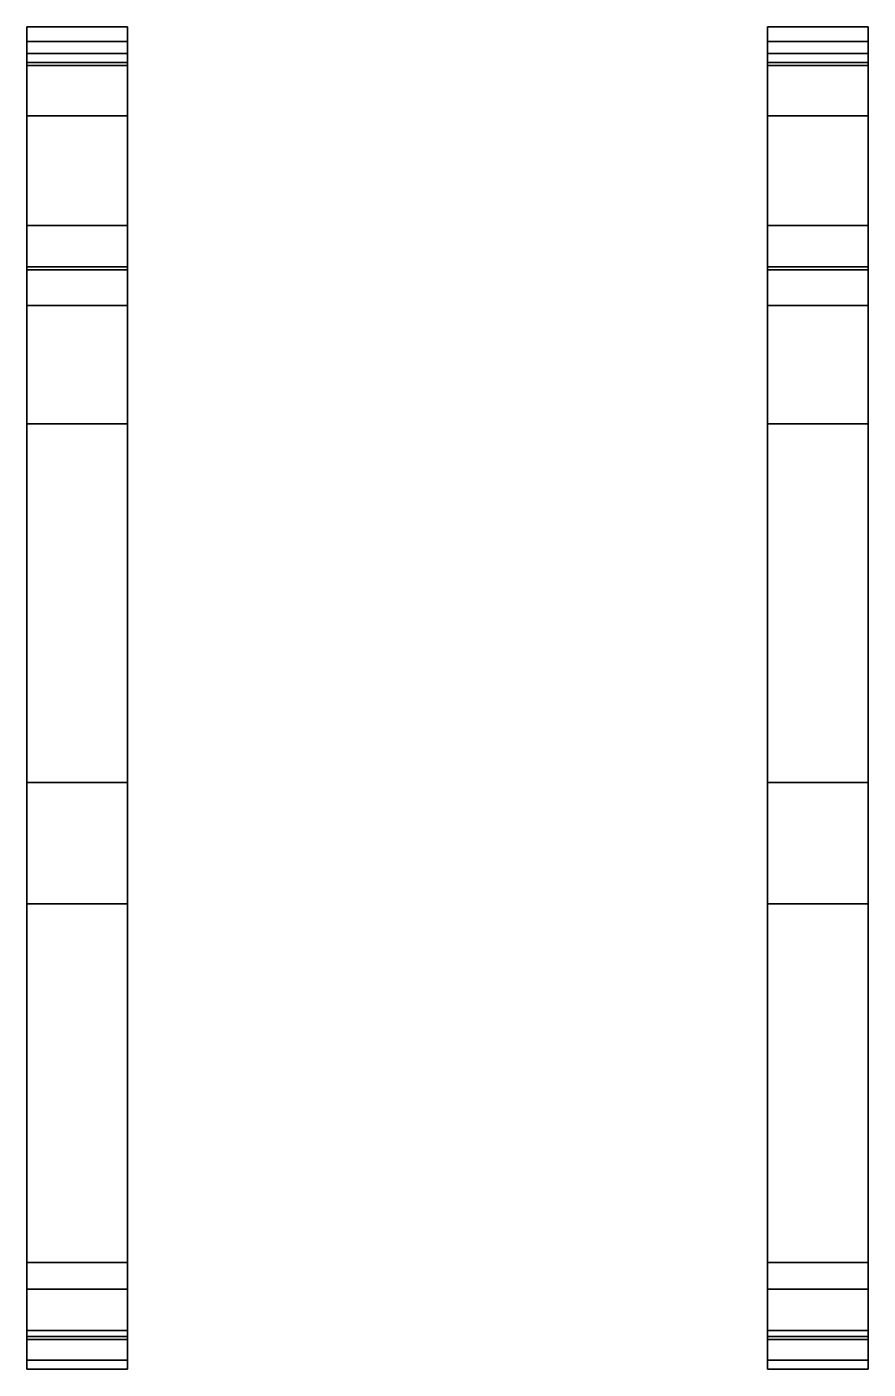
# Model space of a CAD drawing. Extents: x -1.42 to 1.42, y -2.3 to 2.23.
import ezdxf

# ---------------------------------------------------------------- set-up
doc = ezdxf.new("R2010")
doc.units = 0
doc.layers.add('TRACKS', color=3, linetype='CONTINUOUS')

msp = doc.modelspace()

# ---------------------------------------------------------------- linework, layer by layer
at = {"layer": 'TRACKS'}
for points in [[(-1.08, 2.14, 0.94), (-1.08, 2.23, 0.72), (-1.42, 2.23, 0.72), (-1.42, 2.14, 0.94)], [(-1.42, 2.14, 0.94), (-1.42, 2.23, 0.72), (-1.42, 2.18, 0.72), (-1.42, 2.11, 0.9)], [(-1.08, 2.23, 0.72), (-1.08, 2.14, 0.5), (-1.42, 2.14, 0.5), (-1.42, 2.23, 0.72)], [(-1.42, 2.23, 0.72), (-1.42, 2.14, 0.5), (-1.42, 2.1, 0.53), (-1.42, 2.18, 0.72)], [(-1.08, 2.18, 0.72), (-1.08, 2.23, 0.72), (-1.08, 2.14, 0.94), (-1.08, 2.11, 0.9)], [(-1.08, 2.1, 0.53), (-1.08, 2.14, 0.5), (-1.08, 2.23, 0.72), (-1.08, 2.18, 0.72)], [(1.42, 2.23, 0.72), (1.42, 2.14, 0.5), (1.08, 2.14, 0.5), (1.08, 2.23, 0.72)], [(1.08, 2.23, 0.72), (1.08, 2.14, 0.5), (1.08, 2.1, 0.53), (1.08, 2.18, 0.72)], [(1.42, 2.14, 0.94), (1.42, 2.23, 0.72), (1.08, 2.23, 0.72), (1.08, 2.14, 0.94)], [(1.08, 2.14, 0.94), (1.08, 2.23, 0.72), (1.08, 2.18, 0.72), (1.08, 2.11, 0.9)], [(1.42, 2.1, 0.53), (1.42, 2.14, 0.5), (1.42, 2.23, 0.72), (1.42, 2.18, 0.72)], [(1.42, 2.18, 0.72), (1.42, 2.23, 0.72), (1.42, 2.14, 0.94), (1.42, 2.11, 0.9)], [(-1.42, 2.11, 0.9), (-1.42, 2.18, 0.72), (-1.08, 2.18, 0.72), (-1.08, 2.11, 0.9)], [(-1.42, 2.18, 0.72), (-1.42, 2.1, 0.53), (-1.08, 2.1, 0.53), (-1.08, 2.18, 0.72)], [(1.08, 2.18, 0.72), (1.08, 2.1, 0.53), (1.42, 2.1, 0.53), (1.42, 2.18, 0.72)], [(1.08, 2.11, 0.9), (1.08, 2.18, 0.72), (1.42, 2.18, 0.72), (1.42, 2.11, 0.9)], [(-1.08, 2.14, 0.5), (-1.08, 1.42, 0.03), (-1.42, 1.42, 0.03), (-1.42, 2.14, 0.5)], [(-1.42, 2.14, 0.5), (-1.42, 1.42, 0.03), (-1.42, 1.41, 0.08), (-1.42, 2.1, 0.53)], [(-1.42, 1.93, 1.03), (-1.42, 2.14, 0.94), (-1.42, 2.11, 0.9), (-1.42, 1.93, 0.97)], [(-1.08, 1.93, 1.03), (-1.08, 2.14, 0.94), (-1.42, 2.14, 0.94), (-1.42, 1.93, 1.03)], [(-1.08, 1.41, 0.08), (-1.08, 1.42, 0.03), (-1.08, 2.14, 0.5), (-1.08, 2.1, 0.53)], [(-1.08, 2.11, 0.9), (-1.08, 2.14, 0.94), (-1.08, 1.93, 1.03), (-1.08, 1.93, 0.97)], [(1.42, 2.14, 0.5), (1.42, 1.42, 0.03), (1.08, 1.42, 0.03), (1.08, 2.14, 0.5)], [(1.08, 2.14, 0.5), (1.08, 1.42, 0.03), (1.08, 1.41, 0.08), (1.08, 2.1, 0.53)], [(1.08, 1.93, 1.03), (1.08, 2.14, 0.94), (1.08, 2.11, 0.9), (1.08, 1.93, 0.97)], [(1.42, 1.93, 1.03), (1.42, 2.14, 0.94), (1.08, 2.14, 0.94), (1.08, 1.93, 1.03)], [(1.42, 1.41, 0.08), (1.42, 1.42, 0.03), (1.42, 2.14, 0.5), (1.42, 2.1, 0.53)], [(1.42, 2.11, 0.9), (1.42, 2.14, 0.94), (1.42, 1.93, 1.03), (1.42, 1.93, 0.97)], [(-1.42, 1.93, 0.97), (-1.42, 2.11, 0.9), (-1.08, 2.11, 0.9), (-1.08, 1.93, 0.97)], [(-1.42, 2.1, 0.53), (-1.42, 1.41, 0.08), (-1.08, 1.41, 0.08), (-1.08, 2.1, 0.53)], [(1.08, 1.93, 0.97), (1.08, 2.11, 0.9), (1.42, 2.11, 0.9), (1.42, 1.93, 0.97)], [(1.08, 2.1, 0.53), (1.08, 1.41, 0.08), (1.42, 1.41, 0.08), (1.42, 2.1, 0.53)], [(-1.08, 1.56, 1.03), (-1.08, 1.93, 1.03), (-1.42, 1.93, 1.03), (-1.42, 1.56, 1.03)], [(-1.42, 1.56, 1.03), (-1.42, 1.93, 1.03), (-1.42, 1.93, 0.97), (-1.42, 1.56, 0.97)], [(-1.42, 1.56, 0.97), (-1.42, 1.93, 0.97), (-1.08, 1.93, 0.97), (-1.08, 1.56, 0.97)], [(-1.08, 1.93, 0.97), (-1.08, 1.93, 1.03), (-1.08, 1.56, 1.03), (-1.08, 1.56, 0.97)], [(1.42, 1.56, 1.03), (1.42, 1.93, 1.03), (1.08, 1.93, 1.03), (1.08, 1.56, 1.03)], [(1.08, 1.56, 1.03), (1.08, 1.93, 1.03), (1.08, 1.93, 0.97), (1.08, 1.56, 0.97)], [(1.08, 1.56, 0.97), (1.08, 1.93, 0.97), (1.42, 1.93, 0.97), (1.42, 1.56, 0.97)], [(1.42, 1.93, 0.97), (1.42, 1.93, 1.03), (1.42, 1.56, 1.03), (1.42, 1.56, 0.97)], [(-1.08, 0.89, 1), (-1.08, 1.56, 1.03), (-1.42, 1.56, 1.03), (-1.42, 0.89, 1)], [(-1.42, 0.89, 1), (-1.42, 1.56, 1.03), (-1.42, 1.56, 0.97), (-1.42, 0.89, 0.94)], [(-1.42, 0.89, 0.94), (-1.42, 1.56, 0.97), (-1.08, 1.56, 0.97), (-1.08, 0.89, 0.94)], [(-1.08, 1.56, 0.97), (-1.08, 1.56, 1.03), (-1.08, 0.89, 1), (-1.08, 0.89, 0.94)], [(1.08, 0.89, 1), (1.08, 1.56, 1.03), (1.08, 1.56, 0.97), (1.08, 0.89, 0.94)], [(1.42, 0.89, 1), (1.42, 1.56, 1.03), (1.08, 1.56, 1.03), (1.08, 0.89, 1)], [(1.08, 0.89, 0.94), (1.08, 1.56, 0.97), (1.42, 1.56, 0.97), (1.42, 0.89, 0.94)], [(1.42, 1.56, 0.97), (1.42, 1.56, 1.03), (1.42, 0.89, 1), (1.42, 0.89, 0.94)], [(-1.42, 1.42, 0.03), (-1.42, 1.29), (-1.42, 1.29, 0.05), (-1.42, 1.41, 0.08)], [(-1.08, 1.42, 0.03), (-1.08, 1.29), (-1.42, 1.29), (-1.42, 1.42, 0.03)], [(-1.42, 1.41, 0.08), (-1.42, 1.29, 0.05), (-1.08, 1.29, 0.05), (-1.08, 1.41, 0.08)], [(-1.08, 1.29, 0.05), (-1.08, 1.29), (-1.08, 1.42, 0.03), (-1.08, 1.41, 0.08)], [(1.08, 1.42, 0.03), (1.08, 1.29), (1.08, 1.29, 0.05), (1.08, 1.41, 0.08)], [(1.42, 1.42, 0.03), (1.42, 1.29), (1.08, 1.29), (1.08, 1.42, 0.03)], [(1.08, 1.41, 0.08), (1.08, 1.29, 0.05), (1.42, 1.29, 0.05), (1.42, 1.41, 0.08)], [(1.42, 1.29, 0.05), (1.42, 1.29), (1.42, 1.42, 0.03), (1.42, 1.41, 0.08)], [(-1.08, 1.29), (-1.08, -1.94), (-1.42, -1.94), (-1.42, 1.29)], [(-1.42, 1.29), (-1.42, -1.94), (-1.42, -1.94, 0.05), (-1.42, 1.29, 0.05)], [(-1.42, 1.29, 0.05), (-1.42, -1.94, 0.05), (-1.08, -1.94, 0.05), (-1.08, 1.29, 0.05)], [(-1.08, -1.94, 0.05), (-1.08, -1.94), (-1.08, 1.29), (-1.08, 1.29, 0.05)], [(1.08, 1.29), (1.08, -1.94), (1.08, -1.94, 0.05), (1.08, 1.29, 0.05)], [(1.42, 1.29), (1.42, -1.94), (1.08, -1.94), (1.08, 1.29)], [(1.08, 1.29, 0.05), (1.08, -1.94, 0.05), (1.42, -1.94, 0.05), (1.42, 1.29, 0.05)], [(1.42, -1.94, 0.05), (1.42, -1.94), (1.42, 1.29), (1.42, 1.29, 0.05)], [(-1.08, -0.32, 0.96), (-1.08, 0.89, 1), (-1.42, 0.89, 1), (-1.42, -0.32, 0.96)], [(-1.42, -0.32, 0.96), (-1.42, 0.89, 1), (-1.42, 0.89, 0.94), (-1.42, -0.32, 0.9)], [(-1.42, -0.32, 0.9), (-1.42, 0.89, 0.94), (-1.08, 0.89, 0.94), (-1.08, -0.32, 0.9)], [(-1.08, 0.89, 0.94), (-1.08, 0.89, 1), (-1.08, -0.32, 0.96), (-1.08, -0.32, 0.9)], [(1.08, -0.32, 0.9), (1.08, 0.89, 0.94), (1.42, 0.89, 0.94), (1.42, -0.32, 0.9)], [(1.08, -0.32, 0.96), (1.08, 0.89, 1), (1.08, 0.89, 0.94), (1.08, -0.32, 0.9)], [(1.42, -0.32, 0.96), (1.42, 0.89, 1), (1.08, 0.89, 1), (1.08, -0.32, 0.96)], [(1.42, 0.89, 0.94), (1.42, 0.89, 1), (1.42, -0.32, 0.96), (1.42, -0.32, 0.9)], [(-1.42, -0.73, 0.93), (-1.42, -0.32, 0.96), (-1.42, -0.32, 0.9), (-1.42, -0.73, 0.88)], [(-1.08, -0.73, 0.93), (-1.08, -0.32, 0.96), (-1.42, -0.32, 0.96), (-1.42, -0.73, 0.93)], [(-1.42, -0.73, 0.88), (-1.42, -0.32, 0.9), (-1.08, -0.32, 0.9), (-1.08, -0.73, 0.88)], [(-1.08, -0.32, 0.9), (-1.08, -0.32, 0.96), (-1.08, -0.73, 0.93), (-1.08, -0.73, 0.88)], [(1.08, -0.73, 0.88), (1.08, -0.32, 0.9), (1.42, -0.32, 0.9), (1.42, -0.73, 0.88)], [(1.08, -0.73, 0.93), (1.08, -0.32, 0.96), (1.08, -0.32, 0.9), (1.08, -0.73, 0.88)], [(1.42, -0.73, 0.93), (1.42, -0.32, 0.96), (1.08, -0.32, 0.96), (1.08, -0.73, 0.93)], [(1.42, -0.32, 0.9), (1.42, -0.32, 0.96), (1.42, -0.73, 0.93), (1.42, -0.73, 0.88)], [(-1.42, -1.94, 0.71), (-1.42, -0.73, 0.88), (-1.08, -0.73, 0.88), (-1.08, -1.94, 0.71)], [(-1.42, -1.94, 0.76), (-1.42, -0.73, 0.93), (-1.42, -0.73, 0.88), (-1.42, -1.94, 0.71)], [(-1.08, -1.94, 0.76), (-1.08, -0.73, 0.93), (-1.42, -0.73, 0.93), (-1.42, -1.94, 0.76)], [(-1.08, -0.73, 0.88), (-1.08, -0.73, 0.93), (-1.08, -1.94, 0.76), (-1.08, -1.94, 0.71)], [(1.08, -1.94, 0.76), (1.08, -0.73, 0.93), (1.08, -0.73, 0.88), (1.08, -1.94, 0.71)], [(1.42, -1.94, 0.76), (1.42, -0.73, 0.93), (1.08, -0.73, 0.93), (1.08, -1.94, 0.76)], [(1.08, -1.94, 0.71), (1.08, -0.73, 0.88), (1.42, -0.73, 0.88), (1.42, -1.94, 0.71)], [(1.42, -0.73, 0.88), (1.42, -0.73, 0.93), (1.42, -1.94, 0.76), (1.42, -1.94, 0.71)], [(-1.08, -1.94), (-1.08, -2.03, 0.02), (-1.42, -2.03, 0.02), (-1.42, -1.94)], [(-1.42, -1.94), (-1.42, -2.03, 0.02), (-1.42, -2.03, 0.06), (-1.42, -1.94, 0.05)], [(-1.42, -1.94, 0.05), (-1.42, -2.03, 0.06), (-1.08, -2.03, 0.06), (-1.08, -1.94, 0.05)], [(-1.08, -2.2, 0.64), (-1.08, -1.94, 0.76), (-1.42, -1.94, 0.76), (-1.42, -2.2, 0.64)], [(-1.42, -2.2, 0.64), (-1.42, -1.94, 0.76), (-1.42, -1.94, 0.71), (-1.42, -2.17, 0.61)], [(-1.42, -2.17, 0.61), (-1.42, -1.94, 0.71), (-1.08, -1.94, 0.71), (-1.08, -2.17, 0.61)], [(-1.08, -2.03, 0.06), (-1.08, -2.03, 0.02), (-1.08, -1.94), (-1.08, -1.94, 0.05)], [(-1.08, -1.94, 0.71), (-1.08, -1.94, 0.76), (-1.08, -2.2, 0.64), (-1.08, -2.17, 0.61)], [(1.42, -2.2, 0.64), (1.42, -1.94, 0.76), (1.08, -1.94, 0.76), (1.08, -2.2, 0.64)], [(1.08, -2.2, 0.64), (1.08, -1.94, 0.76), (1.08, -1.94, 0.71), (1.08, -2.17, 0.61)], [(1.08, -2.17, 0.61), (1.08, -1.94, 0.71), (1.42, -1.94, 0.71), (1.42, -2.17, 0.61)], [(1.08, -1.94, 0.05), (1.08, -2.03, 0.06), (1.42, -2.03, 0.06), (1.42, -1.94, 0.05)], [(1.08, -1.94), (1.08, -2.03, 0.02), (1.08, -2.03, 0.06), (1.08, -1.94, 0.05)], [(1.42, -1.94), (1.42, -2.03, 0.02), (1.08, -2.03, 0.02), (1.08, -1.94)], [(1.42, -1.94, 0.71), (1.42, -1.94, 0.76), (1.42, -2.2, 0.64), (1.42, -2.17, 0.61)], [(1.42, -2.03, 0.06), (1.42, -2.03, 0.02), (1.42, -1.94), (1.42, -1.94, 0.05)], [(-1.08, -2.03, 0.02), (-1.08, -2.19, 0.12), (-1.42, -2.19, 0.12), (-1.42, -2.03, 0.02)], [(-1.42, -2.03, 0.02), (-1.42, -2.19, 0.12), (-1.42, -2.17, 0.14), (-1.42, -2.03, 0.06)], [(-1.42, -2.03, 0.06), (-1.42, -2.17, 0.14), (-1.08, -2.17, 0.14), (-1.08, -2.03, 0.06)], [(-1.08, -2.17, 0.14), (-1.08, -2.19, 0.12), (-1.08, -2.03, 0.02), (-1.08, -2.03, 0.06)], [(1.42, -2.03, 0.02), (1.42, -2.19, 0.12), (1.08, -2.19, 0.12), (1.08, -2.03, 0.02)], [(1.08, -2.03, 0.02), (1.08, -2.19, 0.12), (1.08, -2.17, 0.14), (1.08, -2.03, 0.06)], [(1.08, -2.03, 0.06), (1.08, -2.17, 0.14), (1.42, -2.17, 0.14), (1.42, -2.03, 0.06)], [(1.42, -2.17, 0.14), (1.42, -2.19, 0.12), (1.42, -2.03, 0.02), (1.42, -2.03, 0.06)], [(-1.42, -2.19, 0.12), (-1.42, -2.3, 0.38), (-1.42, -2.27, 0.38), (-1.42, -2.17, 0.14)], [(-1.42, -2.17, 0.14), (-1.42, -2.27, 0.38), (-1.08, -2.27, 0.38), (-1.08, -2.17, 0.14)], [(-1.42, -2.3, 0.38), (-1.42, -2.2, 0.64), (-1.42, -2.17, 0.61), (-1.42, -2.27, 0.38)], [(-1.42, -2.27, 0.38), (-1.42, -2.17, 0.61), (-1.08, -2.17, 0.61), (-1.08, -2.27, 0.38)], [(-1.08, -2.27, 0.38), (-1.08, -2.3, 0.38), (-1.08, -2.19, 0.12), (-1.08, -2.17, 0.14)], [(-1.08, -2.17, 0.61), (-1.08, -2.2, 0.64), (-1.08, -2.3, 0.38), (-1.08, -2.27, 0.38)], [(1.08, -2.3, 0.38), (1.08, -2.2, 0.64), (1.08, -2.17, 0.61), (1.08, -2.27, 0.38)], [(1.08, -2.27, 0.38), (1.08, -2.17, 0.61), (1.42, -2.17, 0.61), (1.42, -2.27, 0.38)], [(1.08, -2.19, 0.12), (1.08, -2.3, 0.38), (1.08, -2.27, 0.38), (1.08, -2.17, 0.14)], [(1.08, -2.17, 0.14), (1.08, -2.27, 0.38), (1.42, -2.27, 0.38), (1.42, -2.17, 0.14)], [(1.42, -2.17, 0.61), (1.42, -2.2, 0.64), (1.42, -2.3, 0.38), (1.42, -2.27, 0.38)], [(1.42, -2.27, 0.38), (1.42, -2.3, 0.38), (1.42, -2.19, 0.12), (1.42, -2.17, 0.14)], [(-1.08, -2.19, 0.12), (-1.08, -2.3, 0.38), (-1.42, -2.3, 0.38), (-1.42, -2.19, 0.12)], [(-1.08, -2.3, 0.38), (-1.08, -2.2, 0.64), (-1.42, -2.2, 0.64), (-1.42, -2.3, 0.38)], [(1.42, -2.19, 0.12), (1.42, -2.3, 0.38), (1.08, -2.3, 0.38), (1.08, -2.19, 0.12)], [(1.42, -2.3, 0.38), (1.42, -2.2, 0.64), (1.08, -2.2, 0.64), (1.08, -2.3, 0.38)]]:
    msp.add_3dface(points, dxfattribs=at)

doc.saveas('drawing.dxf')
